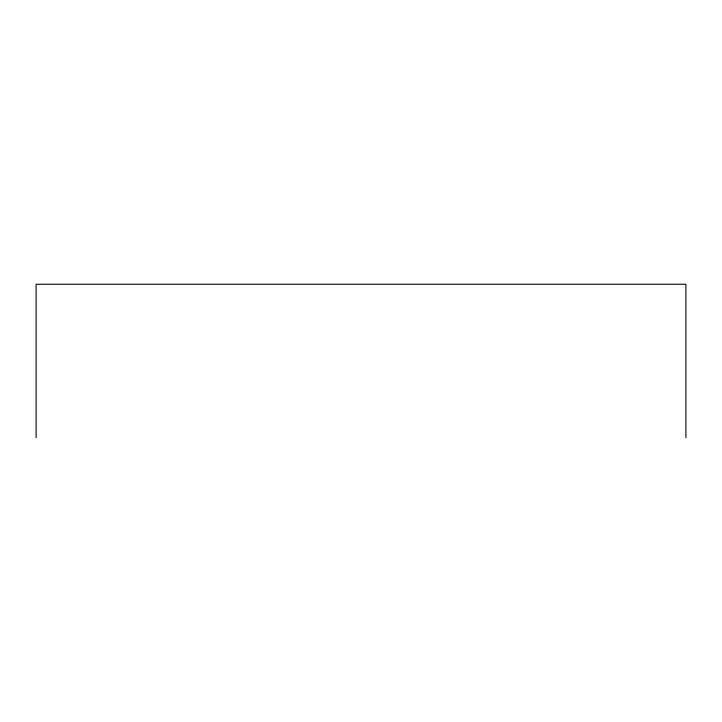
<?xml version="1.0" encoding="UTF-8"?>
<svg xmlns="http://www.w3.org/2000/svg" width="722" height="722" viewBox="0 0 722 722"><rect width="100%" height="100%" fill="white"/><g stroke="black" fill="none" stroke-linecap="round" stroke-linejoin="round"><path stroke-width="1.08" d="M685.9 437.758L685.9 284.242L36.1 284.242L36.1 437.758"/></g></svg>
